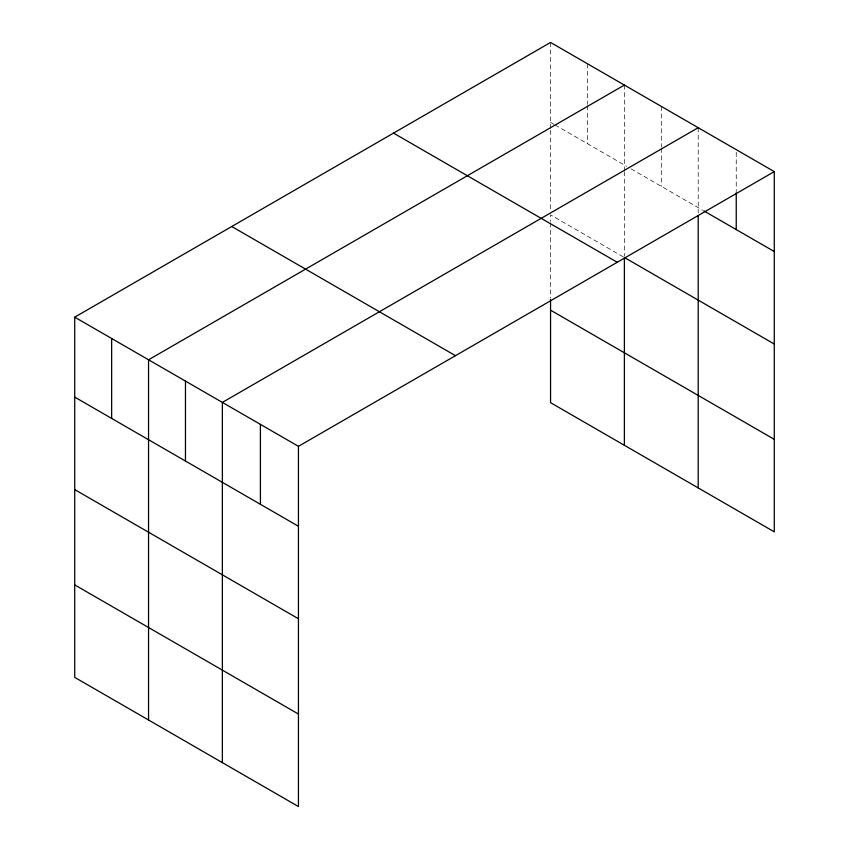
<?xml version="1.0" encoding="UTF-8"?>
<svg xmlns="http://www.w3.org/2000/svg" width="849" height="849" viewBox="0 0 849 849"><rect width="100%" height="100%" fill="white"/><g stroke="black" fill="none" stroke-linecap="round" stroke-linejoin="round"><path stroke-width="0.64" stroke-dasharray="4.25 3.18" d="M550.555 122.383L553.919 124.315M555.034 124.962L626.626 166.298M631.094 168.877L702.685 210.212M623.262 256.854L550.555 214.871L550.555 221.493M736.242 152.268L736.242 191.587M698.207 127.7L698.207 212.908M661.297 106.38L661.297 147.004M661.297 148.31L661.297 186.313M624.386 85.07L624.386 170.288M624.386 171.615L624.386 256.175M587.476 63.76L587.476 104.385M587.476 105.69L587.476 143.693M550.555 42.45L550.555 128.984M550.555 130.311L550.555 210.913M550.555 222.82L550.555 298.264"/><path stroke-width="1.27" d="M74.723 317.165L298.445 446.33L298.445 806.55L74.723 677.385L74.723 317.165L550.555 42.45L774.277 171.615L774.277 531.835L550.555 402.67L550.555 299.591M624.386 85.07L148.554 359.796L148.554 720.016M698.207 127.7L222.374 402.415L222.374 762.635M298.445 446.33L774.277 171.615M703.8 210.86L774.277 251.537M774.277 344.036L624.386 257.502L624.386 445.29M393.533 133.113L617.244 262.267M550.555 310.172L774.277 439.336M231.756 226.513L455.467 355.667M74.723 397.099L298.445 526.263M74.723 489.597L298.445 618.751M74.723 584.897L298.445 714.051M736.242 192.893L736.242 229.58M698.207 215.55L698.207 487.92M260.41 424.373L260.41 504.306M185.464 381.105L185.464 461.039M111.644 338.486L111.644 418.408"/></g></svg>
